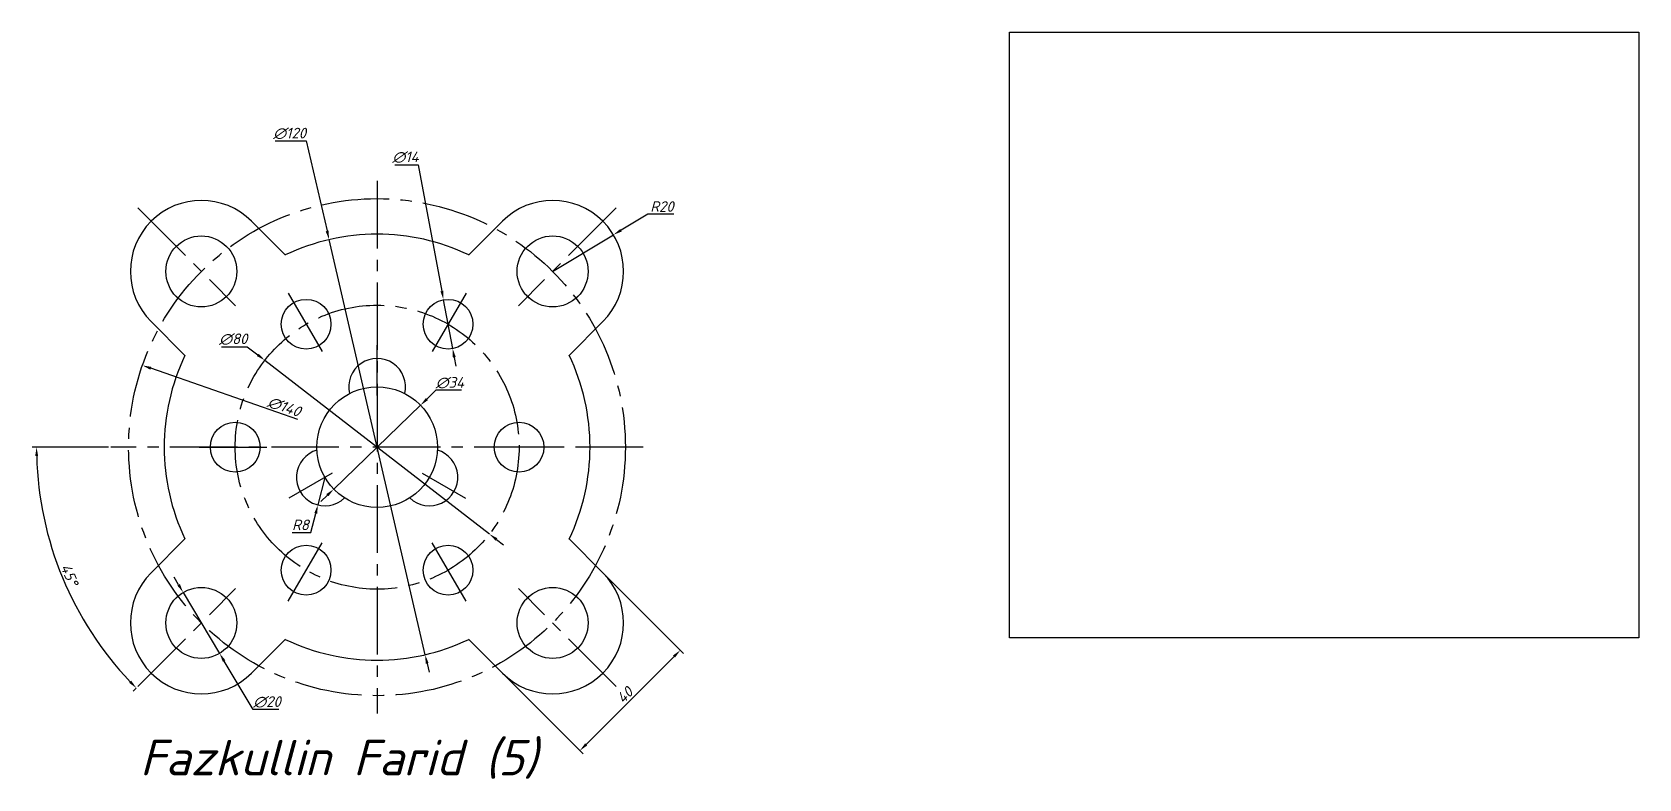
# Model space of a CAD drawing. Header units: millimetres. Extents: x -97 to 356, y -93 to 117.
import ezdxf

# ---------------------------------------------------------------- set-up
doc = ezdxf.new("R2010")
doc.units = ezdxf.units.MM
doc.linetypes.add('CENTER2', pattern=[28.575, 19.05, -3.175, 3.175, -3.175])
doc.styles.add('GOST', font='ISOCPEUI.TTF')
doc.dimstyles.new('Copy of ISO-25', dxfattribs={"dimtxt": 3, "dimasz": 2.5, "dimexe": 1.25, "dimexo": 0.625, "dimtad": 1, "dimtoh": 1, "dimtxsty": 'GOST', "dimcen": 2.5, "dimadec": 0, "dimazin": 0, "dimtfac": 1, "dimtmove": 0, "dimatfit": 3, "dimfxl": 1, "dimarcsym": 0})
picture_1 = doc.add_image_def('image1.png', size_in_pixel=(1610, 1548))

# ---------------------------------------------------------------- blocks, each defined once
blk = doc.blocks.new('*U2')
blk.add_line((0, -7.08), (0, 7.08))
blk.add_arc((0, -4.68), 8, 346.391, 193.609)
blk = doc.blocks.new('*U3')
at = {"color": 0, "linetype": 'ByBlock', "lineweight": -2, "transparency": 16777216}
blk.add_blockref('*U2', (0, 21.68), dxfattribs=at)
for p, rotation in [((-18.78, -10.84), 120), ((18.78, -10.84), 240)]:
    blk.add_blockref('*U2', p, dxfattribs=dict(at, rotation=rotation))
blk = doc.blocks.new('*D8')
at = {"color": 0, "lineweight": -2, "transparency": 16777216}
for p, q in [((16.59, 16.02), (14.03, 13.54)), ((23.81, 16.02), (16.59, 16.02)), ((-12.23, -11.81), (12.23, 11.81)), ((-14.03, -13.54), (-15.83, -15.28))]:
    blk.add_line(p, q, dxfattribs=at)
at = {"color": 0, "transparency": 16777216}
for points in [[(13.74, 13.84), (14.32, 13.24), (12.23, 11.81)], [(-14.32, -13.24), (-13.74, -13.84), (-12.23, -11.81)]]:
    blk.add_solid(points, dxfattribs=at)
at = {"layer": 'Defpoints', "color": 0, "transparency": 16777216}
for p in [(12.23, 11.81), (-12.23, -11.81)]:
    blk.add_point(p, dxfattribs=at)
at = {"color": 0, "transparency": 16777216, "insert": (20.51, 18.14), "char_height": 3, "attachment_point": 5, "style": 'GOST'}
blk.add_mtext('∅34', dxfattribs=at)
blk = doc.blocks.new('*D9')
at = {"color": 0, "lineweight": -2, "transparency": 16777216}
for p, q in [((-43.83, 28.3), (-36.61, 28.3)), ((-36.61, 28.3), (-33.63, 25.99)), ((31.65, -24.46), (-31.65, 24.46)), ((33.63, -25.99), (35.61, -27.52))]:
    blk.add_line(p, q, dxfattribs=at)
at = {"color": 0, "transparency": 16777216}
for points in [[(-33.37, 26.32), (-33.88, 25.66), (-31.65, 24.46)], [(33.88, -25.66), (33.37, -26.32), (31.65, -24.46)]]:
    blk.add_solid(points, dxfattribs=at)
at = {"layer": 'Defpoints', "color": 0, "transparency": 16777216}
for p in [(-31.65, 24.46), (31.65, -24.46)]:
    blk.add_point(p, dxfattribs=at)
at = {"color": 0, "transparency": 16777216, "insert": (-40.54, 30.42), "char_height": 3, "attachment_point": 5, "style": 'GOST'}
blk.add_mtext('∅80', dxfattribs=at)
blk = doc.blocks.new('*D10')
at = {"color": 0, "lineweight": -2, "transparency": 16777216}
blk.add_line((-22.31, 7.76), (-63.78, 22.22), dxfattribs=at)
at = {"color": 0, "transparency": 16777216}
blk.add_solid([(-63.64, 22.61), (-63.91, 21.82), (-66.14, 23.04)], dxfattribs=at)
at = {"layer": 'Defpoints', "color": 0, "transparency": 16777216}
for p in [(-66.14, 23.04), (66.06, -23.04)]:
    blk.add_point(p, dxfattribs=at)
at = {"color": 0, "transparency": 16777216, "insert": (-26.19, 11.37), "char_height": 3, "attachment_point": 5, "rotation": 340.7851, "style": 'GOST'}
blk.add_mtext('∅140', dxfattribs=at)
blk = doc.blocks.new('*D11')
at = {"color": 0, "lineweight": -2, "transparency": 16777216}
for p, q in [((5.01, 79.54), (11.6, 79.54)), ((11.6, 79.54), (18.25, 43.98)), ((21.29, 27.76), (18.71, 41.52)), ((21.75, 25.3), (22.21, 22.85))]:
    blk.add_line(p, q, dxfattribs=at)
at = {"color": 0, "transparency": 16777216}
for points in [[(18.66, 44.06), (17.84, 43.9), (18.71, 41.52)], [(22.16, 25.38), (21.34, 25.23), (21.29, 27.76)]]:
    blk.add_solid(points, dxfattribs=at)
at = {"layer": 'Defpoints', "color": 0, "transparency": 16777216}
for p in [(18.71, 41.52), (21.29, 27.76)]:
    blk.add_point(p, dxfattribs=at)
at = {"color": 0, "transparency": 16777216, "insert": (7.99, 81.67), "char_height": 3, "attachment_point": 5, "style": 'GOST'}
blk.add_mtext('∅14', dxfattribs=at)
blk = doc.blocks.new('*D12')
at = {"color": 0, "lineweight": -2, "transparency": 16777216}
for p, q in [((-28.74, 86.25), (-19.96, 86.25)), ((-19.96, 86.25), (-14.1, 60.89)), ((13.53, -58.45), (-13.53, 58.45)), ((14.1, -60.89), (14.66, -63.33))]:
    blk.add_line(p, q, dxfattribs=at)
at = {"color": 0, "transparency": 16777216}
for points in [[(-13.69, 60.98), (-14.5, 60.8), (-13.53, 58.45)], [(14.5, -60.8), (13.69, -60.98), (13.53, -58.45)]]:
    blk.add_solid(points, dxfattribs=at)
at = {"layer": 'Defpoints', "color": 0, "transparency": 16777216}
for p in [(-13.53, 58.45), (13.53, -58.45)]:
    blk.add_point(p, dxfattribs=at)
at = {"color": 0, "transparency": 16777216, "insert": (-24.66, 88.37), "char_height": 3, "attachment_point": 5, "style": 'GOST'}
blk.add_mtext('∅120', dxfattribs=at)
blk = doc.blocks.new('*D13')
at = {"color": 0, "lineweight": -2, "transparency": 16777216}
for p, q in [((-55.95, -38.77), (-57.23, -36.62)), ((-54.66, -40.91), (-44.4, -58.08)), ((-34.96, -73.89), (-43.12, -60.23)), ((-27.74, -73.89), (-34.96, -73.89))]:
    blk.add_line(p, q, dxfattribs=at)
at = {"color": 0, "transparency": 16777216}
for points in [[(-55.59, -38.55), (-56.3, -38.98), (-54.66, -40.91)], [(-42.76, -60.01), (-43.48, -60.44), (-44.4, -58.08)]]:
    blk.add_solid(points, dxfattribs=at)
at = {"layer": 'Defpoints', "color": 0, "transparency": 16777216}
for p in [(-54.66, -40.91), (-44.4, -58.08)]:
    blk.add_point(p, dxfattribs=at)
at = {"color": 0, "transparency": 16777216, "insert": (-31.03, -71.76), "char_height": 3, "attachment_point": 5, "style": 'GOST'}
blk.add_mtext('∅20', dxfattribs=at)
blk = doc.blocks.new('*D14')
at = {"color": 0, "lineweight": -2, "transparency": 16777216}
for p, q in [((76.3, 65.65), (68.74, 61.1)), ((83.61, 65.65), (76.3, 65.65)), ((49.46, 49.5), (66.6, 59.81))]:
    blk.add_line(p, q, dxfattribs=at)
at = {"color": 0, "transparency": 16777216}
blk.add_solid([(68.52, 61.46), (68.95, 60.74), (66.6, 59.81)], dxfattribs=at)
at = {"layer": 'Defpoints', "color": 0, "transparency": 16777216}
for p in [(66.6, 59.81), (49.46, 49.5)]:
    blk.add_point(p, dxfattribs=at)
at = {"color": 0, "transparency": 16777216, "insert": (80.27, 67.78), "char_height": 3, "attachment_point": 5, "style": 'GOST'}
blk.add_mtext('R20', dxfattribs=at)
blk = doc.blocks.new('*D15')
at = {"color": 0, "lineweight": -2, "transparency": 16777216}
for p, q in [((-14.72, -8.5), (-16.69, -16.25)), ((-18.66, -24.01), (-17.31, -18.68)), ((-23.9, -24.01), (-18.66, -24.01))]:
    blk.add_line(p, q, dxfattribs=at)
at = {"color": 0, "transparency": 16777216}
blk.add_solid([(-17.71, -18.57), (-16.9, -18.78), (-16.69, -16.25)], dxfattribs=at)
at = {"layer": 'Defpoints', "color": 0, "transparency": 16777216}
for p in [(-14.72, -8.5), (-16.69, -16.25)]:
    blk.add_point(p, dxfattribs=at)
at = {"color": 0, "transparency": 16777216, "insert": (-21.6, -21.88), "char_height": 3, "attachment_point": 5, "style": 'GOST'}
blk.add_mtext('R8', dxfattribs=at)
blk = doc.blocks.new('*D16')
at = {"color": 0, "lineweight": -2, "transparency": 16777216}
for p, q in [((59.28, -31.04), (86.32, -58.07)), ((31, -59.32), (58.04, -86.36)), ((58.92, -83.71), (83.67, -58.96))]:
    blk.add_line(p, q, dxfattribs=at)
at = {"color": 0, "transparency": 16777216}
for points in [[(83.38, -58.66), (83.97, -59.25), (85.44, -57.19)], [(58.63, -83.41), (59.22, -84), (57.15, -85.47)]]:
    blk.add_solid(points, dxfattribs=at)
at = {"layer": 'Defpoints', "color": 0, "transparency": 16777216}
for p in [(58.84, -30.59), (85.44, -57.19), (30.56, -58.88)]:
    blk.add_point(p, dxfattribs=at)
at = {"color": 0, "transparency": 16777216, "insert": (69.79, -69.83), "char_height": 3, "attachment_point": 5, "rotation": 45, "style": 'GOST'}
blk.add_mtext('40', dxfattribs=at)
blk = doc.blocks.new('*D17')
at = {"color": 0, "lineweight": -2, "transparency": 16777216}
for p, q in [((-75.66, 0), (-97.23, 0)), ((-67.88, -67.88), (-68.74, -68.73))]:
    blk.add_line(p, q, dxfattribs=at)
blk.add_arc((-0.08, 0), 95.9, 181.4937, 223.5374, dxfattribs=at)
at = {"color": 0, "transparency": 16777216}
for points in [[(-96.36, -2.51), (-95.53, -2.49), (-95.98, 0)], [(-69.3, -65.77), (-69.9, -66.35), (-67.85, -67.85)]]:
    blk.add_solid(points, dxfattribs=at)
at = {"layer": 'Defpoints', "color": 0, "transparency": 16777216}
for p in [(74.96, 0), (-75.04, 0), (-92.7, -24.84), (-39.88, -39.85), (-67.44, -67.44)]:
    blk.add_point(p, dxfattribs=at)
at = {"color": 0, "transparency": 16777216, "insert": (-86.7, -35.91), "char_height": 3, "attachment_point": 5, "rotation": 292.5156, "style": 'GOST'}
blk.add_mtext('45°', dxfattribs=at)

msp = doc.modelspace()

# ---------------------------------------------------------------- linework, layer by layer
at = {"linetype": 'CENTER2'}
for p, q in [((0, 75), (0, -75)), ((-67.473, 67.407), (-39.881, 39.845)), ((67.371, 67.437), (39.809, 39.845)), ((-25.061, 43.406), (-14.939, 25.876)), ((25.061, 43.406), (14.939, 25.876)), ((74.964, 0), (-75.036, 0)), ((-50.121, 0), (-29.879, 0)), ((50.121, 0), (29.879, 0)), ((-25.061, -43.406), (-14.939, -25.876)), ((25.061, -43.406), (14.939, -25.876)), ((-67.443, -67.437), (-39.881, -39.845)), ((67.401, -67.407), (39.809, -39.845))]:
    msp.add_line(p, q, dxfattribs=at)
for p, q in [((-35.391, 63.64), (-25.868, 54.117)), ((35.319, 63.64), (25.796, 54.117)), ((-63.676, 35.355), (-54.153, 25.832)), ((63.604, 35.355), (54.081, 25.832)), ((-63.676, -35.355), (-54.153, -25.832)), ((63.604, -35.355), (54.081, -25.832)), ((-35.391, -63.64), (-25.868, -54.117)), ((35.319, -63.64), (25.796, -54.117))]:
    msp.add_line(p, q)
for centre, radius in [((-0.036, 0), 70), ((0, 0), 40)]:
    msp.add_circle(centre, radius, dxfattribs=at)
for centre, radius in [((-49.534, 49.497), 10), ((49.461, 49.497), 10), ((-20, 34.641), 7), ((20, 34.641), 7), ((0, 0), 17), ((-40, 0), 7), ((40, 0), 7), ((-20, -34.641), 7), ((20, -34.641), 7), ((-49.534, -49.497), 10), ((49.461, -49.497), 10)]:
    msp.add_circle(centre, radius)
for centre, radius, start, end in [((-49.534, 49.497), 20, 45, 225), ((49.461, 49.497), 20, 315, 135), ((0, 0), 60, 64.49707, 115.55462), ((0, 0), 60, 44.38966, 45.65213), ((0, 0), 60, 154.49707, 205.50293), ((0, 0), 60, 334.44538, 25.55462), ((-49.534, -49.497), 20, 135, 315), ((49.461, -49.497), 20, 225, 45), ((0, 0), 60, 314.34787, 315.61034), ((0, 0), 60, 244.44538, 295.50293)]:
    msp.add_arc(centre, radius, start, end)

# ---------------------------------------------------------------- block references
msp.add_blockref('*U3', (0, 0))

# ---------------------------------------------------------------- texts
at = {"style": 'GOST'}
msp.add_text('Fazkullin Farid (5)', height=10, dxfattribs=at).set_placement((-66.845, -92.429))

# ---------------------------------------------------------------- dimensions: what is measured, and where the dimension line sits
for p1, p2, picture, middle in [((13.531, -58.454), (-13.531, 58.454), '*D12', (-24.665, 86.247)), ((21.287, 27.76), (18.713, 41.522), '*D11', (7.992, 79.542)), ((31.649, -24.461), (-31.649, 24.461), '*D9', (-40.536, 28.297)), ((66.064, -23.038), (-66.136, 23.038), '*D10', (-26.891, 9.36)), ((-12.232, -11.806), (12.232, 11.806), '*D8', (20.514, 16.017)), ((-54.663, -40.913), (-44.404, -58.082), '*D13', (-31.034, -73.888))]:
    dim = msp.add_diameter_dim_2p(p1=p1, p2=p2, dimstyle='Copy of ISO-25')
    dim.commit()
    dim.dimension.update_dxf_attribs({"geometry": picture, "text_midpoint": middle, "dimtype": 163})
dim = msp.add_radius_dim(center=(49.461, 49.497), mpoint=(66.597, 59.811), dimstyle='Copy of ISO-25')
dim.commit()
dim.dimension.update_dxf_attribs({"geometry": '*D14', "text_midpoint": (80.267, 65.65), "dimtype": 164})
dim = msp.add_angular_dim_2l(base=(-92.704, -24.837), line1=((-67.443, -67.437), (-39.881, -39.845)), line2=((74.964, 0), (-75.036, 0)), dimstyle='Copy of ISO-25')
dim.commit()
dim.dimension.update_dxf_attribs({"geometry": '*D17', "text_midpoint": (-86.704, -35.908)})
dim = msp.add_radius_dim(center=(-14.722, -8.5), mpoint=(-16.693, -16.254), dimstyle='Copy of ISO-25')
dim.commit()
dim.dimension.update_dxf_attribs({"geometry": '*D15', "text_midpoint": (-21.596, -21.882)})
dim = msp.add_linear_dim(base=(85.438, -57.19), p1=(30.558, -58.878), p2=(58.842, -30.594), angle=225, dimstyle='Copy of ISO-25')
dim.commit()
dim.dimension.update_dxf_attribs({"geometry": '*D16', "text_midpoint": (69.794, -69.83)})

# ---------------------------------------------------------------- pictures from other files: only their frames are drawn
image = msp.add_image(picture_1, insert=(178.19, -53.673), size_in_units=(177.398, 170.566))
image.dxf.flags = 7

doc.saveas('drawing.dxf')
